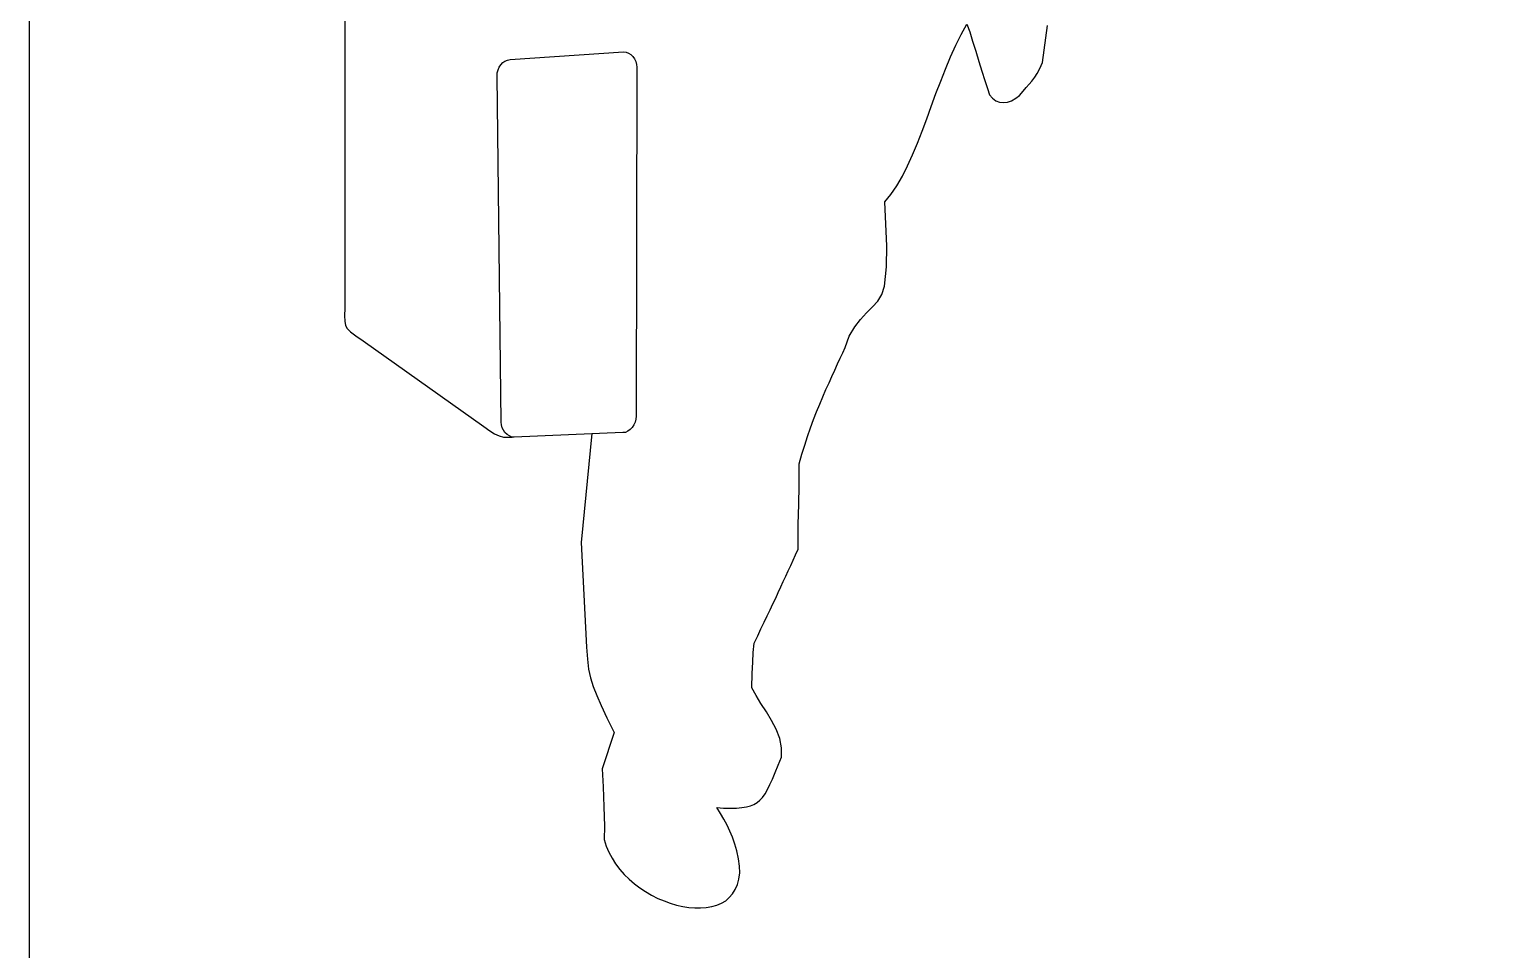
# Model space of a CAD drawing. Extents: x -3257 to 6743, y 13293 to 23293.
# Drawn here: x -3257 to -1913, y 15168 to 16015 of the extents above; entities that cross this region are included whole.
import ezdxf

# ---------------------------------------------------------------- set-up
doc = ezdxf.new("R2010")
doc.units = 0
doc.header["$LTSCALE"] = 1270
doc.header["$MEASUREMENT"] = 0
doc.layers.get('0').update_dxf_attribs({"linetype": 'CONTINUOUS'})

msp = doc.modelspace()

# ---------------------------------------------------------------- linework, layer by layer
at = {"linetype": 'Continuous'}
for p, q in [((-2966.9, 16030.1), (-2966.9, 15768.2)), ((-2400.5, 16009.9), (-2395.2, 16019.4)), ((-2395.2, 16019.4), (-2392.6, 16012.3)), ((-2392.6, 16012.3), (-2390, 16003.7)), ((-2325.7, 15983.9), (-2321, 16018)), ((-2410.2, 15989.2), (-2405.5, 15999.9)), ((-2405.5, 15999.9), (-2400.5, 16009.9)), ((-2390, 16003.7), (-2387.1, 15994.6)), ((-2823.6, 15982), (-2821.7, 15983.9)), ((-2821.7, 15983.9), (-2819.8, 15985.3)), ((-2819.8, 15985.3), (-2817.4, 15986.3)), ((-2817.4, 15986.3), (-2815, 15986.8)), ((-2815, 15986.8), (-2710.7, 15993.7)), ((-2710.7, 15993.7), (-2708.3, 15993.4)), ((-2708.3, 15993.4), (-2706.2, 15992.7)), ((-2706.2, 15992.7), (-2704, 15991.3)), ((-2704, 15991.3), (-2702.4, 15989.6)), ((-2702.4, 15989.6), (-2700.7, 15987.5)), ((-2700.7, 15987.5), (-2699.5, 15984.9)), ((-2699.5, 15984.9), (-2698.8, 15982.3)), ((-2415, 15978), (-2410.2, 15989.2)), ((-2387.1, 15994.6), (-2384.3, 15985.1)), ((-2384.3, 15985.1), (-2381.4, 15976.1)), ((-2328.1, 15978.4), (-2325.7, 15983.9)), ((-2827.1, 15971.5), (-2826.9, 15974.4)), ((-2823.3, 15653.4), (-2827.1, 15971.5)), ((-2826.9, 15974.4), (-2826.2, 15977.2)), ((-2826.2, 15977.2), (-2825, 15979.9)), ((-2825, 15979.9), (-2823.6, 15982)), ((-2698.6, 15979.6), (-2699.3, 15658.9)), ((-2698.8, 15982.3), (-2698.6, 15979.6)), ((-2419.3, 15966.8), (-2415, 15978)), ((-2381.4, 15976.1), (-2378.8, 15967.5)), ((-2332.9, 15970.4), (-2330.5, 15973.9)), ((-2330.5, 15973.9), (-2328.1, 15978.4)), ((-2423.8, 15955.4), (-2419.3, 15966.8)), ((-2378.8, 15967.5), (-2376.4, 15960.1)), ((-2376.4, 15960.1), (-2374.3, 15954.4)), ((-2346.7, 15953.7), (-2343.6, 15957.7)), ((-2343.6, 15957.7), (-2340.7, 15961.1)), ((-2340.7, 15961.1), (-2337.9, 15964.2)), ((-2337.9, 15964.2), (-2335.5, 15967)), ((-2335.5, 15967), (-2332.9, 15970.4)), ((-2432.1, 15932.3), (-2428.1, 15943.7)), ((-2428.1, 15943.7), (-2423.8, 15955.4)), ((-2374.3, 15954.4), (-2371.7, 15951.3)), ((-2371.7, 15951.3), (-2368.6, 15948.9)), ((-2368.6, 15948.9), (-2365.2, 15947.7)), ((-2365.2, 15947.7), (-2361.7, 15947.3)), ((-2361.7, 15947.3), (-2357.9, 15947.7)), ((-2357.9, 15947.7), (-2354.1, 15948.9)), ((-2354.1, 15948.9), (-2350.2, 15951.1)), ((-2350.2, 15951.1), (-2346.7, 15953.7)), ((-2436.4, 15920.8), (-2432.1, 15932.3)), ((-2440.7, 15909.9), (-2436.4, 15920.8)), ((-2445.2, 15899.2), (-2440.7, 15909.9)), ((-2449.8, 15888.9), (-2445.2, 15899.2)), ((-2459.5, 15870.6), (-2454.5, 15879.4)), ((-2454.5, 15879.4), (-2449.8, 15888.9)), ((-2465, 15862.7), (-2459.5, 15870.6)), ((-2470.5, 15855.8), (-2465, 15862.7)), ((-2469.8, 15835.3), (-2470.5, 15855.8)), ((-2468.8, 15815.3), (-2469.8, 15835.3)), ((-2469.1, 15796.1), (-2468.8, 15815.3)), ((-2471, 15778.4), (-2469.1, 15796.1)), ((-2477.1, 15764.6), (-2473.3, 15770.8)), ((-2473.3, 15770.8), (-2471, 15778.4)), ((-2967.1, 15758.2), (-2967.4, 15751.1)), ((-2966.9, 15768.2), (-2967.1, 15758.2)), ((-2487.4, 15753.7), (-2481.9, 15759.2)), ((-2481.9, 15759.2), (-2477.1, 15764.6)), ((-2967.4, 15751.1), (-2967.1, 15746.1)), ((-2967.1, 15746.1), (-2966.4, 15742.3)), ((-2966.4, 15742.3), (-2964.8, 15739.4)), ((-2498.3, 15740.8), (-2492.9, 15747.7)), ((-2492.9, 15747.7), (-2487.4, 15753.7)), ((-2964.8, 15739.4), (-2961.7, 15736.3)), ((-2961.7, 15736.3), (-2956.9, 15732.7)), ((-2956.9, 15732.7), (-2950, 15728)), ((-2507.1, 15722), (-2503.3, 15732.5)), ((-2503.3, 15732.5), (-2498.3, 15740.8)), ((-2950, 15728), (-2839.3, 15649.4)), ((-2511.7, 15712), (-2509.3, 15717)), ((-2509.3, 15717), (-2507.1, 15722)), ((-2516.7, 15701.1), (-2514, 15706.8)), ((-2514, 15706.8), (-2511.7, 15712)), ((-2524.8, 15683.2), (-2521.9, 15689.4)), ((-2521.9, 15689.4), (-2519.3, 15695.3)), ((-2519.3, 15695.3), (-2516.7, 15701.1)), ((-2530.5, 15669.9), (-2527.6, 15676.5)), ((-2527.6, 15676.5), (-2524.8, 15683.2)), ((-2536.2, 15655.6), (-2533.3, 15662.7)), ((-2533.3, 15662.7), (-2530.5, 15669.9)), ((-2839.3, 15649.4), (-2833.8, 15645.3)), ((-2823.1, 15650.8), (-2823.3, 15653.4)), ((-2822.4, 15648.2), (-2823.1, 15650.8)), ((-2821.2, 15645.8), (-2822.4, 15648.2)), ((-2702.9, 15648.4), (-2704.8, 15646.5)), ((-2701.4, 15650.8), (-2702.9, 15648.4)), ((-2700.2, 15653.4), (-2701.4, 15650.8)), ((-2699.5, 15656.1), (-2700.2, 15653.4)), ((-2699.3, 15658.9), (-2699.5, 15656.1)), ((-2541.7, 15640.1), (-2539, 15648)), ((-2539, 15648), (-2536.2, 15655.6)), ((-2833.8, 15645.3), (-2829.3, 15642.5)), ((-2829.3, 15642.5), (-2825, 15640.6)), ((-2825, 15640.6), (-2821, 15639.6)), ((-2819.8, 15643.7), (-2821.2, 15645.8)), ((-2821, 15639.6), (-2817.1, 15639.4)), ((-2817.9, 15641.8), (-2819.8, 15643.7)), ((-2815.7, 15640.6), (-2817.9, 15641.8)), ((-2817.1, 15639.4), (-2813.3, 15639.6)), ((-2813.6, 15639.6), (-2815.7, 15640.6)), ((-2811.2, 15639.4), (-2813.6, 15639.6)), ((-2711.4, 15643.7), (-2811.2, 15639.4)), ((-2739.8, 15642.7), (-2749.8, 15542.7)), ((-2709, 15643.9), (-2711.4, 15643.7)), ((-2706.9, 15645.1), (-2709, 15643.9)), ((-2704.8, 15646.5), (-2706.9, 15645.1)), ((-2544.3, 15632), (-2541.7, 15640.1)), ((-2549.5, 15615.1), (-2546.9, 15623.7)), ((-2546.9, 15623.7), (-2544.3, 15632)), ((-2549.5, 15595.1), (-2549.5, 15615.1)), ((-2549.8, 15577.7), (-2549.5, 15595.1)), ((-2550.2, 15559.6), (-2549.8, 15577.7)), ((-2550.2, 15536.5), (-2550.2, 15559.6)), ((-2749.8, 15542.7), (-2744.8, 15446.5)), ((-2554.8, 15526.3), (-2552.6, 15531.3)), ((-2552.6, 15531.3), (-2550.2, 15536.5)), ((-2561.7, 15511.5), (-2559.5, 15516.5)), ((-2559.5, 15516.5), (-2557.1, 15521.5)), ((-2557.1, 15521.5), (-2554.8, 15526.3)), ((-2568.6, 15496.5), (-2566.2, 15501.8)), ((-2566.2, 15501.8), (-2564, 15506.8)), ((-2564, 15506.8), (-2561.7, 15511.5)), ((-2573.6, 15486.3), (-2570.9, 15491.5)), ((-2570.9, 15491.5), (-2568.6, 15496.5)), ((-2581.4, 15469.2), (-2578.8, 15475.1)), ((-2578.8, 15475.1), (-2575.9, 15480.8)), ((-2575.9, 15480.8), (-2573.6, 15486.3)), ((-2587.4, 15456.8), (-2584.5, 15463.2)), ((-2584.5, 15463.2), (-2581.4, 15469.2)), ((-2744.8, 15446.5), (-2744, 15435.3)), ((-2591.7, 15441.5), (-2590.7, 15450.1)), ((-2590.7, 15450.1), (-2587.4, 15456.8)), ((-2744, 15435.3), (-2742.9, 15426.1)), ((-2592.1, 15432.5), (-2591.7, 15441.5)), ((-2742.9, 15426.1), (-2741.2, 15418)), ((-2592.9, 15409.1), (-2592.6, 15422.2)), ((-2592.6, 15422.2), (-2592.1, 15432.5)), ((-2741.2, 15418), (-2738.8, 15410.1)), ((-2738.8, 15410.1), (-2735.5, 15402)), ((-2589, 15402), (-2592.9, 15409.1)), ((-2735.5, 15402), (-2731.4, 15392.7)), ((-2731.4, 15392.7), (-2726.2, 15381.5)), ((-2584.5, 15394.6), (-2589, 15402)), ((-2579.5, 15387), (-2584.5, 15394.6)), ((-2726.2, 15381.5), (-2719.5, 15368)), ((-2574.8, 15378.9), (-2579.5, 15387)), ((-2719.5, 15368), (-2730.5, 15334.4)), ((-2570.5, 15370.8), (-2574.8, 15378.9)), ((-2567.1, 15362.5), (-2570.5, 15370.8)), ((-2565.5, 15353.9), (-2567.1, 15362.5)), ((-2565.5, 15345.3), (-2565.5, 15353.9)), ((-2568.6, 15337.7), (-2565.5, 15345.3)), ((-2730.5, 15334.4), (-2729.5, 15318)), ((-2574, 15325.1), (-2571.4, 15331.1)), ((-2571.4, 15331.1), (-2568.6, 15337.7)), ((-2729.5, 15318), (-2728.8, 15299.4)), ((-2580.7, 15311.5), (-2578.6, 15315.3)), ((-2578.6, 15315.3), (-2576.4, 15319.9)), ((-2576.4, 15319.9), (-2574, 15325.1)), ((-2728.8, 15299.4), (-2728.3, 15281.8)), ((-2621.7, 15293.4), (-2625, 15298.9)), ((-2625, 15298.9), (-2618.8, 15298.2)), ((-2612.4, 15298.2), (-2606.9, 15298.4)), ((-2606.9, 15298.4), (-2602.1, 15298.9)), ((-2602.1, 15298.9), (-2597.9, 15299.4)), ((-2597.9, 15299.4), (-2594, 15300.3)), ((-2594, 15300.3), (-2591, 15301.8)), ((-2591, 15301.8), (-2588.1, 15303.4)), ((-2588.1, 15303.4), (-2585.5, 15305.6)), ((-2585.5, 15305.6), (-2583.1, 15308.2)), ((-2583.1, 15308.2), (-2580.7, 15311.5)), ((-2618.6, 15288.2), (-2621.7, 15293.4)), ((-2618.8, 15298.2), (-2612.4, 15298.2)), ((-2615.7, 15282.7), (-2618.6, 15288.2)), ((-2728.3, 15281.8), (-2728.6, 15269.4)), ((-2613.1, 15277.2), (-2615.7, 15282.7)), ((-2610.7, 15271.5), (-2613.1, 15277.2)), ((-2608.6, 15265.3), (-2610.7, 15271.5)), ((-2728.6, 15269.4), (-2726.7, 15263.4)), ((-2726.7, 15263.4), (-2724.3, 15257.7)), ((-2606.7, 15258.9), (-2608.6, 15265.3)), ((-2605, 15251.8), (-2606.7, 15258.9)), ((-2724.3, 15257.7), (-2721.4, 15252.2)), ((-2721.4, 15252.2), (-2718.1, 15247)), ((-2718.1, 15247), (-2714.3, 15242)), ((-2604.3, 15244.9), (-2605, 15251.8)), ((-2604, 15238.7), (-2604.3, 15244.9)), ((-2714.3, 15242), (-2710.2, 15237.2)), ((-2710.2, 15237.2), (-2705.7, 15233)), ((-2705.7, 15233), (-2700.7, 15228.7)), ((-2606, 15228), (-2604.8, 15233)), ((-2604.8, 15233), (-2604, 15238.7)), ((-2700.7, 15228.7), (-2695.7, 15224.9)), ((-2695.7, 15224.9), (-2690.5, 15221.5)), ((-2690.5, 15221.5), (-2685, 15218.2)), ((-2685, 15218.2), (-2679.3, 15215.3)), ((-2613.6, 15216.1), (-2610.5, 15219.4)), ((-2610.5, 15219.4), (-2608.1, 15223.4)), ((-2608.1, 15223.4), (-2606, 15228)), ((-2679.3, 15215.3), (-2673.6, 15213)), ((-2673.6, 15213), (-2667.9, 15210.8)), ((-2667.9, 15210.8), (-2662.1, 15209.1)), ((-2662.1, 15209.1), (-2656.4, 15208)), ((-2656.4, 15208), (-2650.7, 15207)), ((-2650.7, 15207), (-2645.2, 15206.5)), ((-2645.2, 15206.5), (-2640, 15206.5)), ((-2640, 15206.5), (-2634.8, 15207)), ((-2634.8, 15207), (-2629.8, 15207.7)), ((-2629.8, 15207.7), (-2625.2, 15209.1)), ((-2625.2, 15209.1), (-2620.9, 15211)), ((-2620.9, 15211), (-2616.9, 15213.2)), ((-2616.9, 15213.2), (-2613.6, 15216.1))]:
    msp.add_line(p, q, dxfattribs=at)
msp.add_lwpolyline([(6742.9, 23292.8), (-3257.1, 23292.8), (-3257.1, 13292.8), (6742.9, 13292.8)], close=True, dxfattribs=at)

doc.saveas('drawing.dxf')
